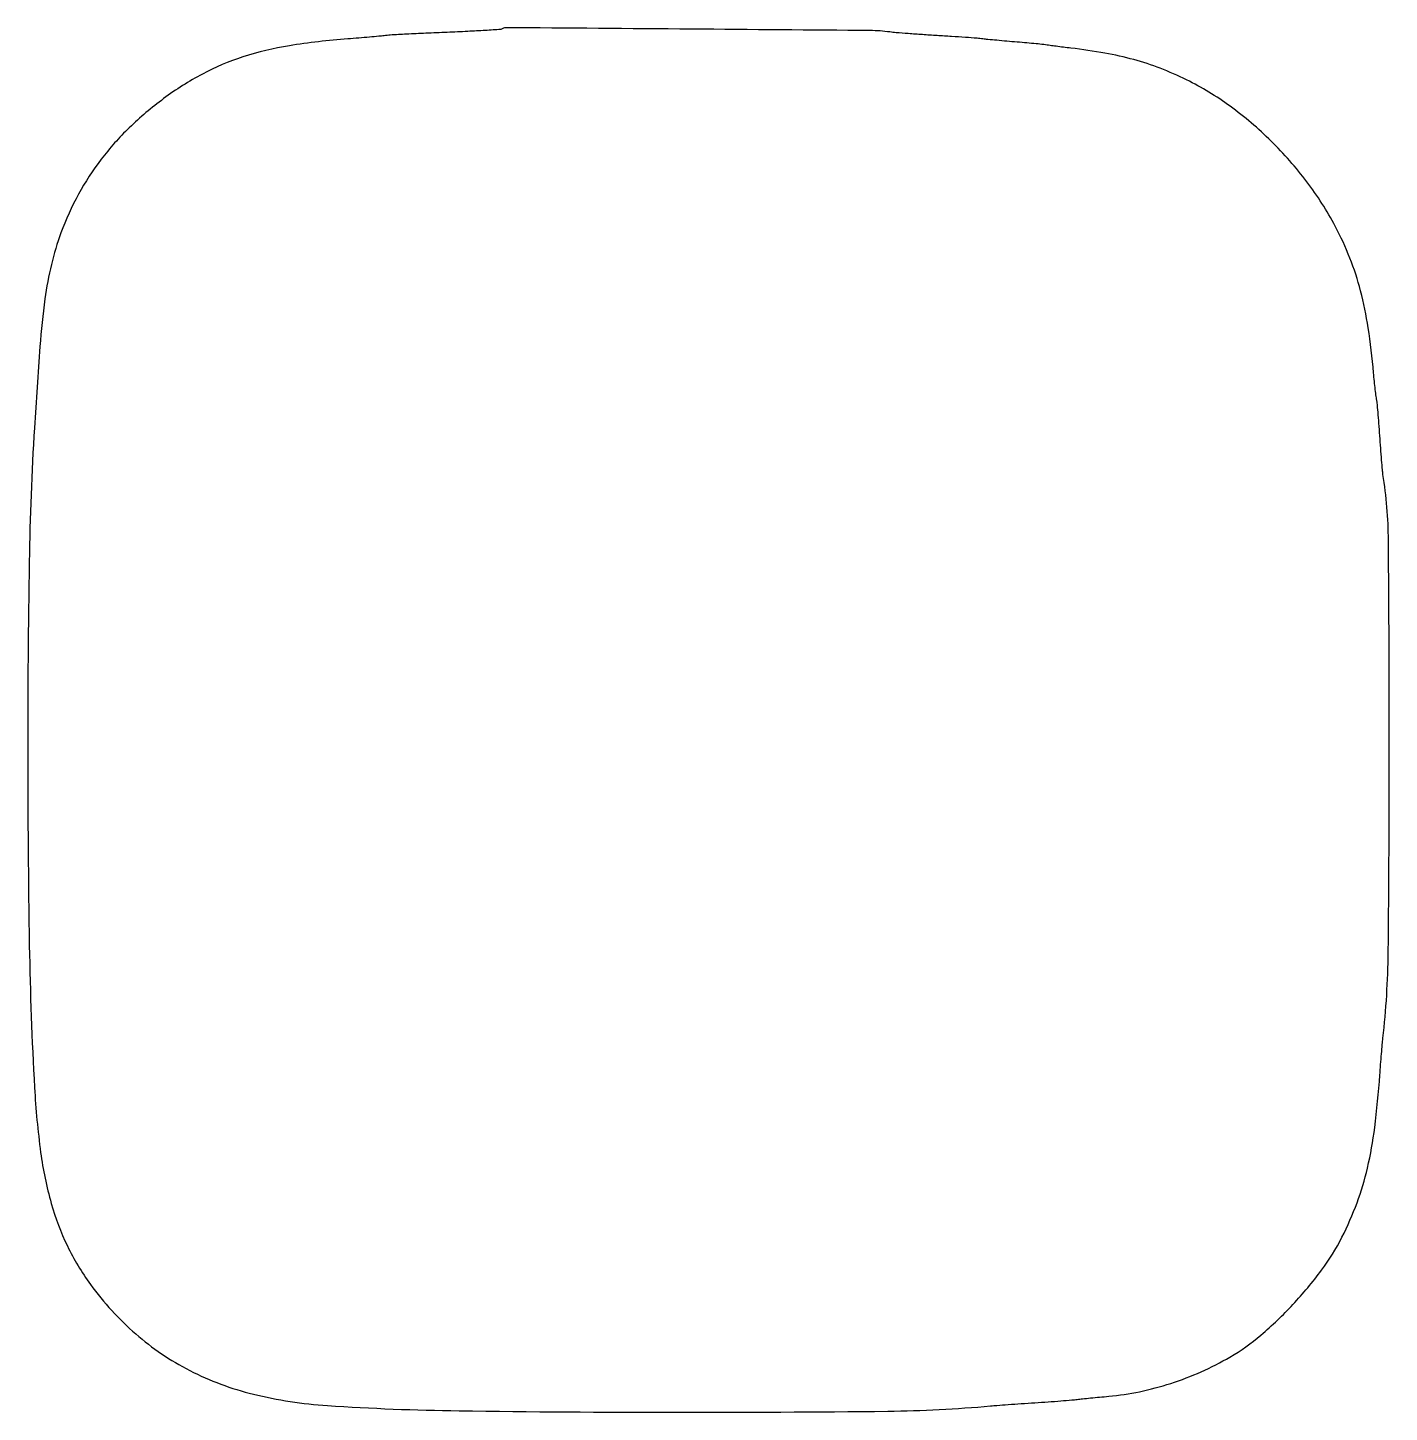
# Model space of a CAD drawing. Extents: x 0 to 433, y 0 to 440.
import ezdxf

# ---------------------------------------------------------------- set-up
doc = ezdxf.new("R2010")
doc.units = 0

msp = doc.modelspace()

# ---------------------------------------------------------------- linework, layer by layer
msp.add_lwpolyline([(150.937951, 439.643958, -0.170083), (150.534473, 439.472673, -0.000702), (145.634898, 439.16301, -0.003355), (140.048602, 438.85544, -0.002094), (133.5, 438.566439, 0.001431), (126.770222, 438.278392, 0.001865), (120.6125, 437.974162, 0.001383), (115.453747, 437.685693, 0.017172), (113.5, 437.503537, -0.008117), (111.822262, 437.316415, -0.001709), (108.884375, 437.047075, -0.00179), (105.474226, 436.758484, -0.001696), (102, 436.48885, 0.021133), (83.436705, 434.319713, 0.038818), (68.648099, 430.760515, 0.043914), (55.867777, 425.333758, 0.037687), (43.520986, 417.512609, 0.031759), (32.641562, 408.283836, 0.037916), (23.696042, 398.247799, 0.038764), (16.526466, 387.177738, 0.036013), (10.949646, 374.863433, 0.029588), (7.919826, 364.859701, 0.02487), (5.879918, 353.971175, 0.015121), (4.278144, 338.805607, 0.003433), (2.517437, 313, 0.011317), (0.87467, 270.49107, 0.004056), (0.396824, 209.861253, 0.004104), (0.913455, 148.643037, 0.009969), (2.565757, 103.5, 0.018776), (4.507309, 82.921417, 0.036303), (7.858424, 66.738513, 0.043312), (12.988031, 53.247265, 0.044772), (20.319296, 41, 0.056165), (34.696438, 25.288797, 0.061296), (51.820019, 13.697758, 0.058233), (72.01244, 6.182798, 0.043542), (95.5, 2.562764, 0.013067), (137.316251, 0.899222, 0.003284), (205.520545, 0.417601, 0.002834), (273.368699, 0.768729, 0.020455), (306, 2.458878, -0.004455), (307.982475, 2.625287, -0.00087), (311.55625, 2.88697, -0.000924), (315.723411, 3.177079, -0.000855), (320, 3.45952, 0.001608), (324.239973, 3.745958, 0.001833), (328.296875, 4.048094, 0.001659), (331.739255, 4.328652, 0.010321), (333.5, 4.514712, -0.005271), (335.105616, 4.700793, -0.001394), (337.675, 4.963915, -0.001414), (340.600001, 5.246865, -0.001453), (343.5, 5.510619, 0.029765), (353.26723, 6.959892, 0.026639), (363.169994, 9.595146, 0.026352), (372.848299, 13.305021, 0.027472), (381.944785, 17.967753, 0.044469), (391.781345, 24.95273, 0.028159), (401.957345, 34.676135, 0.028087), (411.024179, 45.535616, 0.042649), (417.492815, 55.985821, 0.028332), (422.286184, 66.943183, 0.031592), (425.612134, 77.985345, 0.026673), (427.897119, 90.828996, 0.012791), (429.521862, 107.5, -0.001647), (429.771931, 110.833965, -0.001548), (430.048969, 114.235904, -0.001539), (430.313236, 117.250832, -0.00535), (430.510847, 119.196695, 0.025375), (432.18293, 146.497536, 0.002591), (432.523077, 211.299628, 0.002047), (432.257465, 277.252034, 0.037284), (430.522694, 298.192449, -0.016914), (430.346428, 299.614015, -0.002038), (430.076935, 302.759657, -0.002423), (429.78993, 306.50201, -0.001992), (429.518803, 310.5, 0.002515), (429.247493, 314.439645, 0.003386), (428.959801, 318.003125, 0.002323), (428.684545, 320.987367, 0.036116), (428.511946, 322, -0.028277), (428.336241, 322.941571, -0.003132), (428.070379, 325.115625, -0.00381), (427.789637, 327.709789, -0.003076), (427.526494, 330.5, 0.015446), (425.823388, 344.772164, 0.026544), (423.412489, 356.500755, 0.029867), (420.023962, 366.881294, 0.028136), (415.36494, 377, 0.03987), (406.376289, 391.102487, 0.036483), (395.015058, 404.053986, 0.03684), (382.020647, 415.091198, 0.042897), (368.164897, 423.486425, 0.022793), (359.835095, 427.140834, 0.024981), (351.455343, 429.898278, 0.023048), (342.275233, 431.969068, 0.014922), (331.5, 433.552768, -0.001516), (329.085109, 433.841802, -0.001764), (326.790893, 434.131672, -0.001565), (324.851255, 434.389872, -0.010587), (323.894528, 434.540974, 0.018284), (322.877847, 434.685543, 0.001839), (320.441646, 434.932457, 0.002306), (317.535062, 435.202716, 0.001833), (314.394528, 435.468521, -0.001506), (311.152091, 435.740811, -0.001543), (307.937768, 436.030485, -0.001493), (305.149654, 436.298828, -0.006494), (303.5, 436.484238, 0.011459), (301.702656, 436.668194, 0.001629), (298.003125, 436.949223, 0.001854), (293.622914, 437.251282, 0.00158), (289, 437.538195, -0.002037), (284.340543, 437.831652, -0.002271), (279.85, 438.153334, -0.002094), (276.025157, 438.460912, -0.011968), (274, 438.681233, 0.03094), (267.779123, 439.120153, 0.000189), (211.049831, 439.585378, 0.000035), (151.981961, 440.043331, 0.188716)], format="xyb", close=True)

doc.saveas('drawing.dxf')
